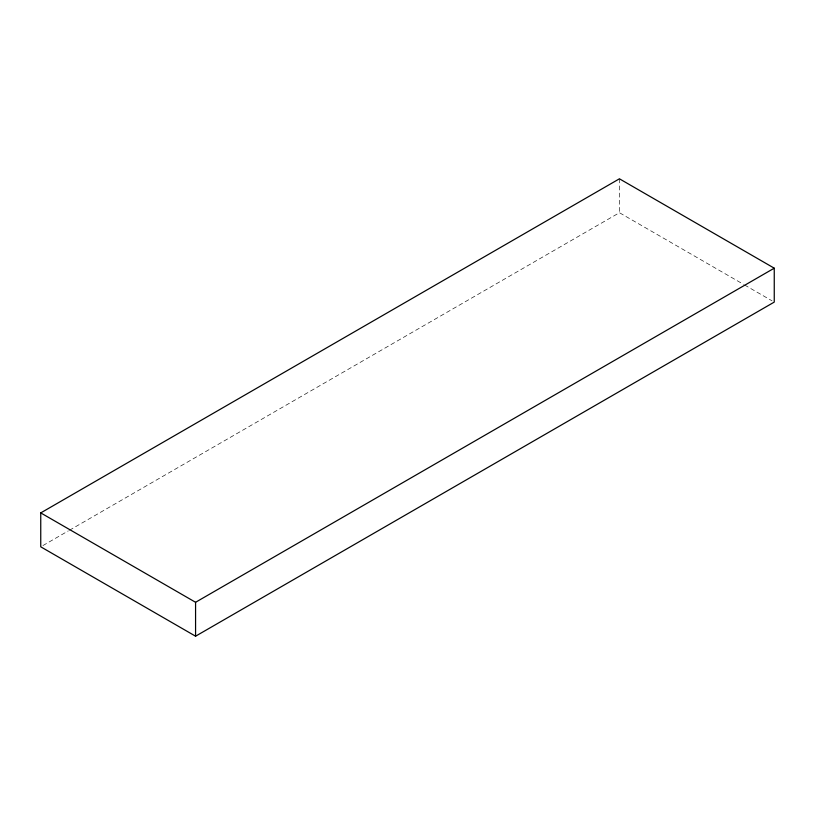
<?xml version="1.0" encoding="UTF-8"?>
<svg xmlns="http://www.w3.org/2000/svg" width="815" height="815" viewBox="0 0 815 815"><rect width="100%" height="100%" fill="white"/><g stroke="black" fill="none" stroke-linecap="round" stroke-linejoin="round"><path stroke-width="0.61" stroke-dasharray="4.08 3.06" d="M42.95 545.541L68.307 530.901M69.407 530.27L619.431 212.715L743.504 284.353M744.604 284.985L772.05 300.837M619.431 178.801L619.431 212.715"/><path stroke-width="1.22" d="M40.75 512.9L619.431 178.801L774.25 268.186L774.25 302.1L195.569 636.199L40.75 546.814L40.75 512.9L195.569 602.285L774.25 268.186M195.569 602.285L195.569 636.199"/></g></svg>
